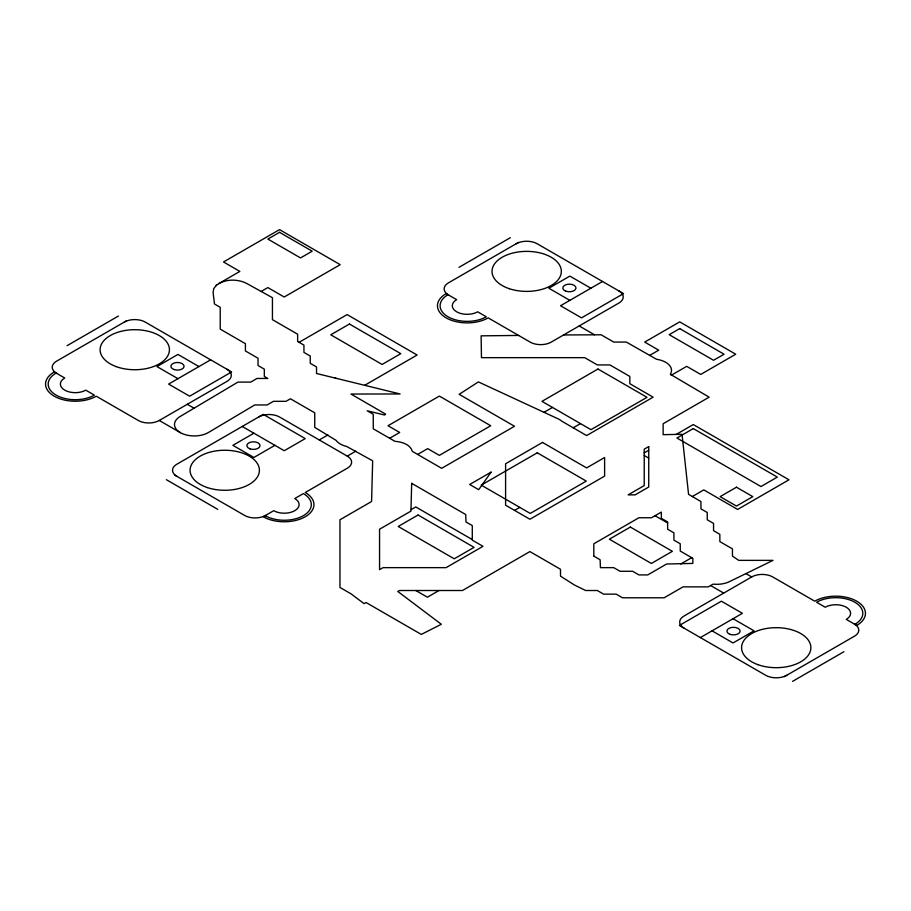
<?xml version="1.0" encoding="UTF-8"?>
<svg xmlns="http://www.w3.org/2000/svg" width="911" height="911" viewBox="0 0 911 911"><rect width="100%" height="100%" fill="white"/><g stroke="black" fill="none" stroke-linecap="round" stroke-linejoin="round"><path stroke-width="1.37" d="M563.579 334.963L601.123 334.792L613.718 342.069L626.324 342.069L656.58 359.298A19.803 11.433 0 0 1 670.325 374.273L709.145 397.162L663.14 423.729L663.14 434.661L682.032 434.308L688.568 494.343L700.946 501.574L700.946 508.85L707.243 512.494L707.243 519.771L713.552 523.404L713.552 530.68L719.849 534.324L719.849 541.601L732.455 548.877L732.455 556.143L738.753 560.367L773.029 560.367L729.506 581.617A19.803 11.433 0 0 1 713.142 584.133L708.246 586.866L683.045 586.866L664.142 597.787L622.52 597.787L616.223 594.143L603.617 594.143L597.32 590.51L585.625 590.51L574.34 584.953L560.504 576.151L560.504 569.261L529.906 551.588L462.481 590.51L399.462 590.51L397.8 591.467L441.334 624.274L421.303 634.42L366.063 602.524L364.081 603.663L351.134 593.904L339.951 587.447L339.951 519.771L371.586 501.505L372.667 460.807L346.692 446.47A19.803 11.433 0 0 1 335.977 440.286L314.739 427.373L314.739 412.82L290.438 398.779L286.031 401.318L273.437 401.318L267.128 404.962L254.704 404.962L208.505 432.463A19.803 11.433 0 0 1 180.503 432.714A19.803 11.433 0 0 1 180.071 416.543L237.942 382.096L250.73 382.096L257.027 378.452L267.834 378.452L264.327 376.437L264.327 369.16L258.029 365.516L258.029 358.239L245.423 350.963L245.423 343.686L220.223 329.133L220.223 307.303L214.472 303.989L213.094 292.408L213.778 288.525L216.556 285.132M216.158 285.462C224.607 278.834 237.156 278.698 246.562 283.367L272.435 297.692L272.435 319.659L297.635 334.212L297.635 341.488L303.944 345.132L303.944 352.409L310.241 356.042L310.241 363.318L316.538 366.962L316.538 373.499L400.088 393.973L350.963 394.042L385.649 414.141L384.613 415.029L367.19 410.759L373.259 414.254L373.259 428.808L394.918 441.311C401.592 441.881 410.212 444.147 412.341 451.378L441.676 468.311L514.499 426.268L459.144 394.315L478.389 381.914L557.862 418.73A19.803 11.433 0 0 1 561.814 421.189L586.616 435.572L653.13 397.162L629.831 383.713L629.831 376.437L609.926 364.935L597.32 364.935L584.714 357.659L481.464 357.659L481.122 335.84L518.61 335.442M218.708 283.628L239.855 271.41L223.514 261.969L279.529 229.629L340.213 264.668L284.198 297.009L267.857 287.58L261.15 291.452M67.084 345.679L118.43 316.026M126.606 320.752L56.584 361.166A14.849 8.575 0 0 0 56.584 373.294M210.623 359.822L168.615 384.078L189.625 396.205L231.633 371.95L145.27 322.095A14.849 8.575 0 0 0 124.272 322.095M56.118 373.032A27.068 15.624 0 0 0 56.118 395.123A27.068 15.624 0 0 0 94.391 395.123L85.759 390.147A14.849 8.575 0 0 1 64.749 390.147A14.849 8.575 0 0 1 64.749 378.019L54.25 371.95A29.71 17.15 0 0 0 54.25 396.205A29.71 17.15 0 0 0 96.259 396.205L138.278 420.461A14.849 8.575 0 0 0 159.277 420.461L226.964 381.379A14.849 8.575 0 0 0 226.964 369.251M299.081 342.32L347.102 314.591L417.124 355.017L364.685 385.296M458.996 267.333L510.342 237.691M518.507 242.406L448.497 282.831A14.849 8.575 0 0 0 448.497 294.959M335.191 378.065L336.034 378.281M253.907 433.203L232.897 445.331L253.907 457.459L274.917 445.331M319.26 439.945L327.892 434.957M602.535 281.488L560.527 305.743L581.525 317.871L623.545 293.615L537.183 243.761A14.849 8.575 0 0 0 516.173 243.761M258.576 417.033A14.849 8.575 0 0 1 279.586 417.033L347.262 456.115L355.905 451.127M389.635 438.271L399.69 432.463L388.018 425.733L439.364 396.08L490.71 425.733L439.364 455.375L427.692 448.633L417.648 454.441M544.015 412.307L552.465 407.433M649.532 355.472L658.71 350.177L644.703 342.092L679.708 321.879L735.724 354.22L700.718 374.432L686.712 366.347L671.236 375.275M410.986 509.67L415.723 506.926L472.285 539.585M573.178 427.817L580.478 423.604M514.556 510.388L519.76 507.381M644.225 452.869L648.734 450.273M676.201 434.422L693.282 424.549L788.983 479.801L737.625 509.443L703.793 489.902L692.258 496.563M439 590.51L427.396 597.206L415.78 590.51M593.813 556.143L600.121 559.787L600.417 567.644L613.718 567.644L620.027 571.277L632.633 571.277L638.93 574.921L647.732 574.921L666.636 564L692.85 563.419L692.85 558.341L680.244 551.064L680.244 543.787L673.935 540.155L673.935 532.878L667.638 529.234L667.638 521.957L661.34 518.325L661.34 512.084L651.536 517.744L638.93 517.744L593.813 543.787L593.813 555.824M680.756 564L691.7 557.68M854.882 624.365A27.068 15.624 0 0 0 854.882 602.262A27.068 15.624 0 0 0 816.609 602.262L825.241 607.25A14.849 8.575 0 0 1 846.251 607.25A14.849 8.575 0 0 1 846.251 619.378L856.75 625.447A29.71 17.15 0 0 0 856.75 601.192A29.71 17.15 0 0 0 814.741 601.192L772.722 576.936A14.849 8.575 0 0 0 751.723 576.936L684.036 616.007A14.849 8.575 0 0 0 684.036 628.135M700.377 637.575L742.385 613.319L721.375 601.192L679.367 625.447L765.73 675.302A14.849 8.575 0 0 0 786.728 675.302M784.394 676.645L854.416 636.22A14.849 8.575 0 0 0 854.416 624.092M792.57 681.371L843.916 651.718M590.863 288.229L569.853 276.101L548.855 288.229L569.853 300.357M579.191 325.956L594.507 334.792M644.225 455.523L648.734 458.119M655.043 515.717L667.638 522.994M745.938 573.6L751.723 576.936M710.58 585.522L723.71 593.107M733.048 618.706L754.057 630.833L733.048 642.961L712.049 630.833M198.951 366.564L177.952 354.436L156.943 366.564L177.952 378.691M242.235 426.473L284.243 450.729L305.253 438.601L263.245 414.346L176.882 464.2A14.849 8.575 0 0 0 176.882 476.328M187.29 404.29L194.077 408.208M159.277 420.461L180.503 432.714M174.548 474.984L244.569 515.41A14.849 8.575 0 0 0 265.579 515.41M166.383 479.698L217.729 509.34M448.03 294.697A27.068 15.624 0 0 0 448.03 316.789A27.068 15.624 0 0 0 486.303 316.789L477.671 311.801A14.849 8.575 0 0 1 456.662 311.801A14.849 8.575 0 0 1 456.662 299.673L446.162 293.615A29.71 17.15 0 0 0 446.162 317.871A29.71 17.15 0 0 0 488.171 317.871L530.179 342.126A14.849 8.575 0 0 0 551.189 342.126L618.876 303.044A14.849 8.575 0 0 0 618.876 290.916M265.112 515.672A27.068 15.624 0 0 0 303.386 515.672A27.068 15.624 0 0 0 303.386 493.58L294.754 498.556A14.849 8.575 0 0 1 294.754 510.684A14.849 8.575 0 0 1 273.744 510.684L263.245 516.753A29.71 17.15 0 0 0 305.253 516.753A29.71 17.15 0 0 0 305.253 492.498L347.262 468.243A14.849 8.575 0 0 0 347.262 456.115M411.681 483.331L410.941 511.117L379.557 529.234L379.557 569.66L383.064 567.644L446.083 567.644L482.989 546.327L472.285 540.155L472.285 525.601L465.988 521.957L465.715 514.533L411.681 483.331M491.097 472.126L478.696 489.685L469.689 484.481L491.097 472.126M279.529 232.328L267.857 239.069L300.539 257.927L312.2 251.197L279.529 232.328M349.437 324.031L330.761 334.804L382.108 364.457L400.783 353.673L349.437 324.031M597.98 369.023L541.965 401.364L590.977 429.662L646.992 397.321L597.98 369.023M679.708 328.609L669.209 334.679L713.552 360.278L724.063 354.22L679.708 328.609M542.5 442.439L505.594 463.745L505.594 505.218L529.906 519.247L604.619 476.111L604.619 457.516L586.616 467.912L542.5 442.439M418.058 515.011L398.221 526.467L454.236 558.807L474.073 547.352L418.058 515.011M537.262 452.801L481.247 485.142L530.259 513.44L586.274 481.099L537.262 452.801M648.734 446.595L644.225 449.191L644.225 485.574L628.123 494.878L635.126 494.878L648.734 487.021L648.734 446.595M693.282 428.591L676.953 438.032L760.97 486.542L777.311 477.102L693.282 428.591M630.366 527.07L609.357 539.198L651.365 563.453L672.375 551.326L630.366 527.07M736.464 487.214L720.123 496.643L736.464 506.072L752.805 496.643L736.464 487.214M565.549 291.053A6.605 3.815 0 0 0 575.957 288.331A6.605 3.815 0 0 0 566.665 284.483A6.605 3.815 0 0 0 565.549 291.053M509.351 288.707A34.652 20.008 0 0 0 561.335 271.376A34.652 20.008 0 0 0 509.351 254.055A34.652 20.008 0 0 0 509.351 288.707M730.212 634.409A6.605 3.815 0 0 0 740.119 631.107A6.605 3.815 0 0 0 730.212 627.804A6.605 3.815 0 0 0 730.212 634.409M757.61 664.552A34.652 20.008 0 0 0 810.847 648.552A34.652 20.008 0 0 0 760.23 629.934A34.652 20.008 0 0 0 757.61 664.552M174.183 369.593A6.605 3.815 0 0 0 184.09 366.29A6.605 3.815 0 0 0 174.183 362.988A6.605 3.815 0 0 0 174.183 369.593M116.152 366.598A34.652 20.008 0 0 0 169.4 350.587A34.652 20.008 0 0 0 118.772 331.968A34.652 20.008 0 0 0 116.152 366.598M250.138 448.907A6.605 3.815 0 0 0 260.045 445.604A6.605 3.815 0 0 0 250.138 442.302A6.605 3.815 0 0 0 250.138 448.907M207.401 487.59A34.652 20.008 0 0 0 259.396 470.258A34.652 20.008 0 0 0 207.401 452.938A34.652 20.008 0 0 0 207.401 487.59"/></g></svg>
